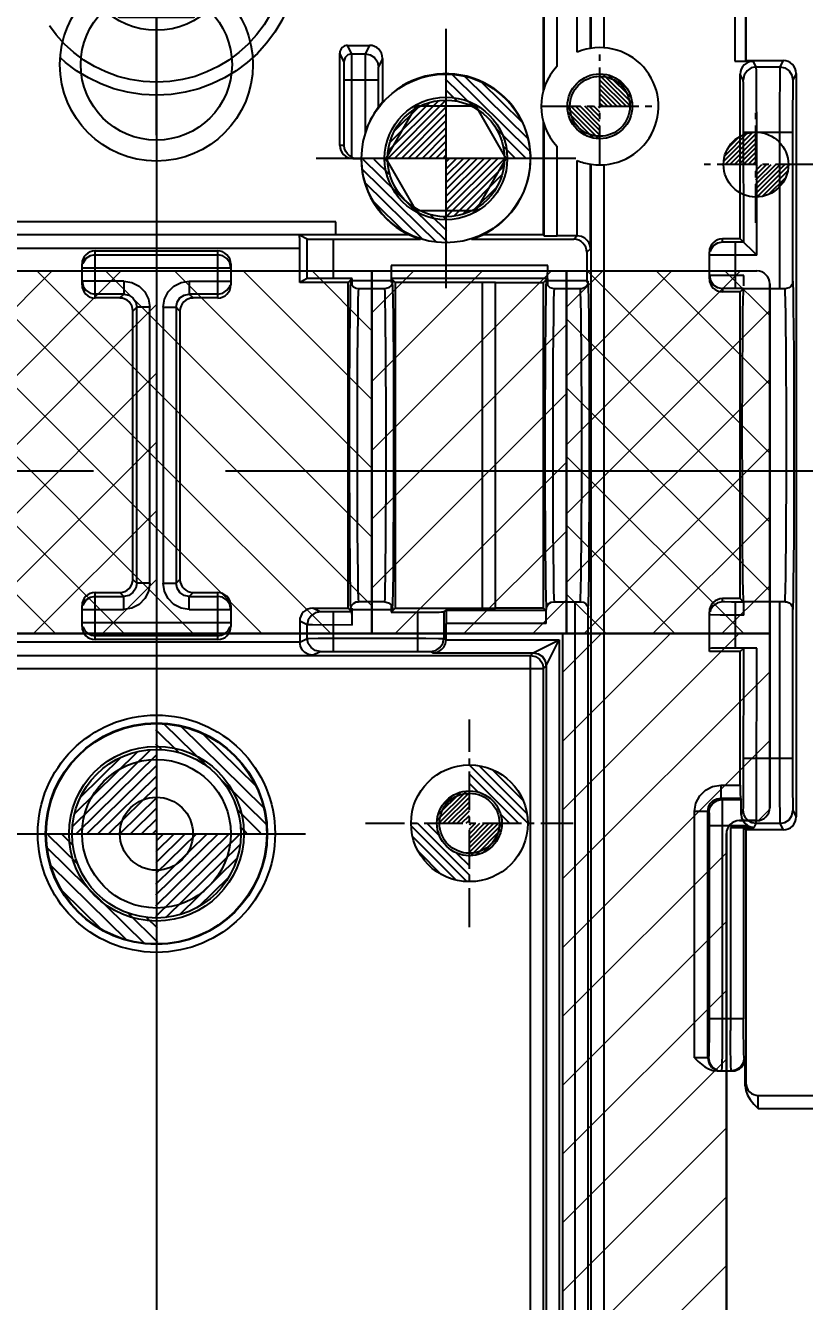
# Model space of a CAD drawing. Header units: inches. Extents: x 169168 to 170394, y -54081 to -53214.
# Drawn here: x 169820.32 to 169850.33, y -53420.5 to -53371.32 of the extents above; entities that cross this region are included whole.
import ezdxf

# ---------------------------------------------------------------- set-up
doc = ezdxf.new("R2010")
doc.units = ezdxf.units.IN
doc.header["$LTSCALE"] = 2
doc.header["$MEASUREMENT"] = 0
for name, pattern in [('CENTER', [50.8, 31.75, -6.35, 6.35, -6.35]), ('CENTER2', [1.125, 0.75, -0.125, 0.125, -0.125]), ('HIDDEN', [9.525, 6.35, -3.175])]:
    doc.linetypes.add(name, pattern=pattern)
for name, color, linetype in [('CAV-COR', 1, 'CONTINUOUS'), ('DEFAULT_1', 7, 'CENTER'), ('Layer3', 3, 'CONTINUOUS'), ('PIN', 4, 'CONTINUOUS'), ('SCREW', 52, 'HIDDEN'), ('y-cut', 7, 'CONTINUOUS'), ('文字', 1, 'CONTINUOUS')]:
    doc.layers.add(name, color=color, linetype=linetype)
doc.layers.add('dim', color=3, linetype='CONTINUOUS', lineweight=15)
doc.layers.add('截面', color=191, linetype='CONTINUOUS', lineweight=15)
doc.styles.add('ROMANC', font='romanc', dxfattribs={"width": 0.6, "height": 1})
pattern_1 = [(225, (-119.2222, 382.4539), (1.325825, -1.325825), []), (315, (-119.2222, 382.4539), (1.325825, 1.325825), [])]

# ---------------------------------------------------------------- blocks, each defined once
blk = doc.blocks.new('20160824.113845')
at = {"layer": '截面', "linetype": 'Continuous', "ltscale": 0.3}
h = blk.add_hatch(dxfattribs=at)
h.set_pattern_fill('ANSI31', color=256, scale=15, angle=180, style=0)
h.set_pattern_definition([(225, (340694.4852, -102157.7716), (1.325825215, -1.325825215), [])])
h.paths.add_polyline_path([(-35.353, -38.674, 0.414214), (-34.853, -39.174), (-20.783, -39.174, 0.414214), (-20.283, -38.674), (-20.283, 5.256, 0.414214), (-20.783, 5.756), (-34.853, 5.756, 0.414214), (-35.353, 5.256)])
h.paths.add_polyline_path([(32.552, -31.589, 0.414214), (33.052, -32.089), (33.722, -32.089, -0.414214), (34.222, -32.589), (34.222, -61.289, 0.414214), (34.722, -61.789), (40.022, -61.789, 0.414214), (40.522, -61.289), (40.522, -24.879), (40.382, -24.879), (32.552, -24.879)])
h.paths.add_polyline_path([(71.842, -61.289, 0.414214), (72.342, -61.789), (77.642, -61.789, 0.414214), (78.142, -61.289), (78.142, -32.589, -0.414214), (78.642, -32.089), (79.312, -32.089, 0.414214), (79.812, -31.589), (79.812, -24.879), (71.982, -24.879), (71.842, -24.879)])
h.paths.add_polyline_path([(71.842, -24.879), (71.982, -24.879), (71.982, -10.899), (64.482, -10.899), (64.482, -24.879)])
h.paths.add_polyline_path([(40.522, -24.879), (47.882, -24.879), (47.882, -10.899), (40.382, -10.899), (40.382, -24.879)])
h = blk.add_hatch(dxfattribs=at)
h.set_pattern_fill('ANSI37', color=135, scale=15, angle=180, style=0)
h.set_pattern_definition(pattern_1)
h.paths.add_polyline_path([(32.552, -11.399), (32.552, -24.879), (40.382, -24.879), (40.382, -10.899), (33.052, -10.899, 0.414214)])
h.paths.add_polyline_path([(79.812, -24.879), (79.812, -11.399, 0.414214), (79.312, -10.899), (71.982, -10.899), (71.982, -24.879)])
h = blk.add_hatch(dxfattribs=at)
h.set_pattern_fill('ANSI37', color=135, scale=15, angle=180, style=0)
h.set_pattern_definition(pattern_1)
h.paths.add_polyline_path([(56.182, -24.879), (56.182, -10.899), (47.882, -10.899), (47.882, -24.879)])
h = blk.add_hatch(dxfattribs=at)
h.set_pattern_fill('ANSI31', color=6, scale=15, angle=90, style=0)
h.set_pattern_definition([(135, (-119.2222, 382.4539), (-1.325825, -1.325825), [])])
h.paths.add_polyline_path([(64.482, -24.879), (64.482, -10.899), (56.182, -10.899), (56.182, -24.879)])
at = {"layer": 'y-cut', "linetype": 'ByBlock'}
for p, q in [((33.052, -10.899), (79.312, -10.899)), ((56.182, -10.899), (56.182, -24.879)), ((64.482, -10.899), (64.482, -24.879)), ((71.982, -10.899), (71.982, -24.879)), ((79.812, -11.399), (79.812, -31.589)), ((79.812, -24.879), (32.552, -24.879)), ((71.842, -61.289), (71.842, -24.879)), ((79.312, -32.089), (78.642, -32.089)), ((78.142, -32.589), (78.142, -61.289))]:
    blk.add_line(p, q, dxfattribs=at)
for centre, start, end in [((79.312, -11.399), 0, 90), ((79.312, -31.589), 270, 0), ((78.642, -32.589), 90, 180)]:
    blk.add_arc(centre, 0.5, start, end, dxfattribs=at)
blk = doc.blocks.new('20160723.115749')
at = {"layer": 'SCREW', "linetype": 'CENTER', "ltscale": 0.15}
for p, q in [((0, -8.5), (0, 8.5)), ((-8.5, 0), (8.5, 0))]:
    blk.add_line(p, q, dxfattribs=at)
at = {"layer": 'SCREW', "ltscale": 0.5}
blk.add_lwpolyline([(-1.732, 3), (-3.464, 0), (-1.732, -3), (1.732, -3), (3.464, 0), (1.732, 3)], close=True, dxfattribs=at)
for radius in [7, 6.5, 4]:
    blk.add_circle((0, 0), radius, dxfattribs=at)
at = {"layer": 'Layer3', "style": 'ROMANC', "width": 0.8}
blk.add_text('M8', height=4.1865, dxfattribs=at).set_placement((-3.976, -1.858))
blk = doc.blocks.new('20140410.082121')
at = {"layer": 'SCREW', "color": 137, "linetype": 'CENTER', "ltscale": 0.25}
for p, q in [((0, -7.042), (0, 7.042)), ((-7, 0), (7, 0))]:
    blk.add_line(p, q, dxfattribs=at)
at = {"layer": 'SCREW', "color": 137, "linetype": 'Continuous'}
blk.add_lwpolyline([(-1.443, 2.5), (-2.887, 0), (-1.443, -2.5), (1.443, -2.5), (2.887, 0), (1.443, 2.5)], close=True, dxfattribs=at)
at = {"layer": 'SCREW', "color": 137}
for radius in [5.5, 5, 3]:
    blk.add_circle((0, 0), radius, dxfattribs=at)
at = {"layer": 'dim', "style": 'ROMANC', "width": 0.8}
blk.add_text('M6', height=3.1716, dxfattribs=at).set_placement((-2.868, -1.703))

msp = doc.modelspace()

# ---------------------------------------------------------------- hatches: boundary and pattern name
at = {"layer": 'PIN', "linetype": 'Continuous'}
h = msp.add_hatch(dxfattribs=at)
h.set_pattern_fill('ANSI31', color=133, scale=2.363636, angle=90.5, style=0)
h.set_pattern_definition([(135.5, (170079.26004, -53391.14973), (-0.20708683, -0.2107331), [])])
h.paths.add_polyline_path([(169836.488, -53373.189, -0.414214), (169839.766, -53376.41), (169838.766, -53376.419, 0.414214), (169836.497, -53374.189)])
h.paths.add_polyline_path([(169834.266, -53376.458, 0.414214), (169836.536, -53378.689), (169836.545, -53379.689, -0.414214), (169833.267, -53376.467)])
h = msp.add_hatch(dxfattribs=at)
h.set_pattern_fill('ANSI31', color=256, angle=90, style=0)
h.set_pattern_definition([(135, (170047.72792, -53388.66844), (-0.08838835, -0.08838835), [])])
h.paths.add_polyline_path([(169842.446, -53374.429), (169841.196, -53374.429, 0.414214), (169842.446, -53375.679)])
h.paths.add_polyline_path([(169842.446, -53373.179), (169842.446, -53374.429), (169843.696, -53374.429, 0.414214)])
h = msp.add_hatch(dxfattribs=at)
h.set_pattern_fill('ANSI31', color=133, scale=1.5, angle=90, style=0)
h.set_pattern_definition([(45, (169631.23437, -53390.67844), (0.13258252, -0.13258252), [])])
h.paths.add_polyline_path([(169836.516, -53376.439), (169838.766, -53376.439, -0.414214), (169836.516, -53378.689)])
h.paths.add_polyline_path([(169836.516, -53374.189), (169836.516, -53376.439), (169834.266, -53376.439, -0.414214)])
h = msp.add_hatch(dxfattribs=at)
h.set_pattern_fill('ANSI31', color=6, angle=90, style=0)
h.set_pattern_definition([(45, (169643.17807, -53390.91505), (0.08838835, -0.08838835), [])])
h.paths.add_polyline_path([(169848.46, -53376.675), (169849.71, -53376.675, -0.414214), (169848.46, -53377.925)])
h.paths.add_polyline_path([(169848.46, -53375.425), (169848.46, -53376.675), (169847.21, -53376.675, -0.414214)])
h = msp.add_hatch(dxfattribs=at)
h.set_pattern_fill('ANSI31', color=53, scale=3.090909, angle=90.5, style=0)
h.set_pattern_definition([(135.5, (170142.7949, -53421.7057), (-0.27080585, -0.27557404), [])])
h.paths.add_polyline_path([(169825.324, -53398.218, -0.414214), (169829.611, -53402.431), (169828.611, -53402.44, 0.414214), (169825.333, -53399.218)])
h.paths.add_polyline_path([(169822.111, -53402.497, 0.414214), (169825.389, -53405.718), (169825.398, -53406.718, -0.414214), (169821.111, -53402.505)])
h = msp.add_hatch(dxfattribs=at)
h.set_pattern_fill('ANSI31', color=53, scale=2.363636, angle=89.5, style=0)
h.set_pattern_definition([(44.5, (169582.61725, -53417.17923), (0.20708683, -0.2107331), [])])
h.paths.add_polyline_path([(169825.361, -53402.468), (169828.611, -53402.497, -0.414214), (169825.333, -53405.718)])
h.paths.add_polyline_path([(169825.389, -53399.218), (169825.361, -53402.468), (169822.111, -53402.44, -0.414214)])
h = msp.add_hatch(dxfattribs=at)
h.set_pattern_fill('ANSI31', color=142, scale=2, angle=90, style=0)
h.set_pattern_definition([(135, (170042.70292, -53416.30594), (-0.1767767, -0.1767767), [])])
h.paths.add_polyline_path([(169837.421, -53399.816, -0.414214), (169839.671, -53402.066), (169839.921, -53402.066), (169838.671, -53402.066, 0.414214), (169837.421, -53400.816)])
h.paths.add_polyline_path([(169836.171, -53402.066, 0.414214), (169837.421, -53403.316), (169837.421, -53404.316, -0.414214), (169835.171, -53402.066)])
h = msp.add_hatch(dxfattribs=at)
h.set_pattern_fill('ANSI31', color=142, angle=90, style=0)
h.set_pattern_definition([(45, (169632.13887, -53416.30594), (0.08838835, -0.08838835), [])])
h.paths.add_polyline_path([(169837.421, -53402.066), (169838.671, -53402.066, -0.414214), (169837.421, -53403.316)])
h.paths.add_polyline_path([(169837.421, -53400.816), (169837.421, -53402.066), (169836.171, -53402.066, -0.414214)])

# ---------------------------------------------------------------- linework, layer by layer
at = {"layer": 'CAV-COR', "linetype": 'ByBlock'}
for p, q in [((169840.267, -53365.817), (169840.267, -53373.825)), ((169840.802, -53372.876), (169840.801, -53365.791)), ((169842.108, -53372.193), (169842.108, -53365.826)), ((169842.611, -53372.174), (169842.611, -53365.826)), ((169840.299, -53373.718), (169840.299, -53366.248)), ((169842.08, -53372.197), (169842.08, -53366.223)), ((169847.652, -53367.82), (169847.652, -53372.688)), ((169848.054, -53367.82), (169848.054, -53372.681)), ((169848.068, -53367.806), (169848.068, -53372.667)), ((169832.729, -53372.08), (169833.57, -53372.08)), ((169832.89, -53372.401), (169832.729, -53372.08)), ((169833.57, -53372.08), (169833.41, -53372.401)), ((169832.428, -53375.936), (169832.428, -53372.382)), ((169832.588, -53372.703), (169832.428, -53372.382)), ((169832.593, -53373.028), (169832.592, -53372.818)), ((169832.89, -53372.401), (169833.41, -53372.401)), ((169832.894, -53372.7), (169832.892, -53372.471)), ((169832.896, -53373.406), (169832.894, -53372.7)), ((169834.073, -53372.583), (169833.912, -53372.904)), ((169834.073, -53372.583), (169834.073, -53374.272)), ((169847.652, -53372.688), (169848.359, -53372.688)), ((169848.068, -53372.667), (169848.054, -53372.681)), ((169848.068, -53372.667), (169849.508, -53372.667)), ((169848.472, -53372.913), (169848.359, -53372.688)), ((169849.508, -53372.667), (169849.384, -53372.913)), ((169832.594, -53373.406), (169832.593, -53373.028)), ((169847.857, -53379.538), (169847.857, -53373.19)), ((169847.969, -53373.416), (169847.857, -53373.19)), ((169848.472, -53372.913), (169849.384, -53372.913)), ((169848.485, -53373.846), (169848.48, -53373.224)), ((169850.01, -53373.169), (169849.887, -53373.416)), ((169850.01, -53373.169), (169850.01, -53401.818)), ((169832.594, -53373.406), (169833.908, -53373.406)), ((169832.594, -53375.936), (169832.594, -53373.406)), ((169832.896, -53376.396), (169832.896, -53373.406)), ((169834.647, -53373.761), (169834.073, -53374.272)), ((169847.983, -53374.162), (169847.977, -53373.664)), ((169834.073, -53374.272), (169833.908, -53374.473)), ((169847.986, -53375.145), (169847.983, -53374.162)), ((169848.489, -53375.425), (169848.485, -53373.846)), ((169849.369, -53374.249), (169849.367, -53381.464)), ((169835.356, -53374.429), (169834.195, -53376.439)), ((169837.677, -53374.429), (169835.356, -53374.429)), ((169838.837, -53376.439), (169837.677, -53374.429)), ((169849.872, -53374.485), (169849.87, -53381.246)), ((169840.267, -53375.032), (169840.267, -53379.385)), ((169840.299, -53379.417), (169840.299, -53375.139)), ((169847.987, -53379.668), (169847.986, -53375.145)), ((169847.987, -53375.425), (169849.87, -53375.425)), ((169848.489, -53380.17), (169848.489, -53375.425)), ((169832.594, -53375.936), (169832.428, -53375.936)), ((169840.802, -53379.422), (169840.802, -53375.981)), ((169832.93, -53376.439), (169833.25, -53376.439)), ((169834.195, -53376.439), (169835.356, -53378.449)), ((169837.677, -53378.449), (169838.837, -53376.439)), ((169841.578, -53379.422), (169841.578, -53376.517)), ((169842.08, -53379.92), (169842.08, -53376.66)), ((169842.108, -53432.147), (169842.108, -53376.665)), ((169842.611, -53432.147), (169842.611, -53376.684)), ((169835.356, -53378.449), (169837.677, -53378.449)), ((169832.274, -53378.887), (169818.448, -53378.887)), ((169832.274, -53379.385), (169832.274, -53378.887)), ((169832.274, -53379.389), (169818.448, -53379.389)), ((169831.173, -53379.546), (169830.874, -53379.396)), ((169831.173, -53381.07), (169831.173, -53379.546)), ((169832.178, -53379.554), (169835.536, -53379.554)), ((169832.178, -53381.062), (169832.178, -53379.554)), ((169835.106, -53379.385), (169832.274, -53379.385)), ((169837.497, -53379.554), (169841.441, -53379.554)), ((169840.267, -53379.385), (169837.926, -53379.385)), ((169840.267, -53379.385), (169840.299, -53379.417)), ((169841.578, -53379.422), (169840.802, -53379.422)), ((169841.573, -53379.422), (169841.441, -53379.554)), ((169847.857, -53379.538), (169847.169, -53379.538)), ((169847.169, -53379.664), (169847.169, -53379.538)), ((169847.987, -53379.668), (169847.517, -53379.668)), ((169847.672, -53381.451), (169847.672, -53379.668)), ((169848.489, -53380.17), (169847.857, -53379.538)), ((169819.839, -53379.899), (169830.883, -53379.899)), ((169822.999, -53380.004), (169827.723, -53380.004)), ((169822.999, -53381.818), (169822.999, -53380.004)), ((169822.999, -53380.153), (169827.723, -53380.153)), ((169827.723, -53381.818), (169827.723, -53380.004)), ((169830.883, -53381.215), (169830.883, -53379.899)), ((169842.08, -53379.92), (169841.943, -53380.057)), ((169841.943, -53380.057), (169841.943, -53381.162)), ((169846.667, -53381.078), (169846.667, -53380.041)), ((169848.489, -53380.17), (169847.081, -53380.17)), ((169822.497, -53381.316), (169822.497, -53380.506)), ((169822.497, -53380.655), (169828.225, -53380.655)), ((169828.188, -53380.466), (169828.079, -53380.301)), ((169828.225, -53380.655), (169828.188, -53380.466)), ((169828.225, -53380.506), (169828.225, -53381.316)), ((169840.436, -53380.564), (169834.406, -53380.564)), ((169834.406, -53380.564), (169834.406, -53380.774)), ((169840.436, -53380.774), (169840.436, -53380.564)), ((169802.231, -53380.774), (169828.201, -53380.774)), ((169824.1, -53381.167), (169822.497, -53381.167)), ((169822.497, -53381.167), (169822.534, -53381.356)), ((169824.1, -53381.167), (169824.1, -53381.669)), ((169825.361, -53380.774), (169825.361, -53394.754)), ((169826.621, -53381.167), (169828.225, -53381.167)), ((169826.621, -53381.167), (169826.621, -53381.669)), ((169828.225, -53380.774), (169848.491, -53380.774)), ((169831.173, -53381.07), (169830.883, -53381.215)), ((169832.898, -53381.062), (169832.178, -53381.062)), ((169832.745, -53381.215), (169832.898, -53381.062)), ((169832.898, -53381.162), (169832.898, -53381.062)), ((169834.406, -53381.162), (169832.898, -53381.162)), ((169833.661, -53394.754), (169833.661, -53380.774)), ((169834.406, -53381.066), (169834.406, -53381.162)), ((169840.432, -53381.066), (169834.41, -53381.066)), ((169834.559, -53381.215), (169834.41, -53381.066)), ((169840.432, -53381.066), (169840.267, -53381.231)), ((169840.436, -53381.162), (169840.436, -53381.066)), ((169841.943, -53381.162), (169840.436, -53381.162)), ((169841.161, -53394.754), (169841.161, -53380.774)), ((169846.667, -53380.952), (169846.705, -53381.145)), ((169846.705, -53381.145), (169846.814, -53381.308)), ((169847.412, -53380.948), (169846.802, -53380.95)), ((169847.991, -53380.948), (169847.412, -53380.948)), ((169822.534, -53381.356), (169822.642, -53381.521)), ((169824.1, -53381.669), (169822.999, -53381.669)), ((169823.951, -53381.818), (169824.1, -53381.669)), ((169827.723, -53381.669), (169826.621, -53381.669)), ((169826.771, -53381.818), (169826.621, -53381.669)), ((169832.745, -53381.215), (169830.883, -53381.215)), ((169832.745, -53393.772), (169832.745, -53381.215)), ((169832.852, -53381.216), (169832.852, -53381.215)), ((169834.157, -53381.464), (169833.147, -53381.464)), ((169834.452, -53381.208), (169834.451, -53381.222)), ((169834.484, -53381.875), (169834.474, -53381.409)), ((169837.923, -53381.215), (169834.559, -53381.215)), ((169834.559, -53381.215), (169834.559, -53393.772)), ((169837.923, -53393.772), (169837.923, -53381.215)), ((169840.267, -53381.231), (169838.426, -53381.231)), ((169838.426, -53393.756), (169838.426, -53381.231)), ((169840.267, -53381.231), (169840.267, -53393.756)), ((169840.391, -53381.222), (169840.389, -53381.215)), ((169841.695, -53381.464), (169840.685, -53381.464)), ((169846.814, -53381.308), (169846.977, -53381.417)), ((169846.977, -53381.417), (169847.169, -53381.455)), ((169847.169, -53381.455), (169847.169, -53381.58)), ((169847.857, -53381.58), (169847.169, -53381.58)), ((169847.543, -53381.451), (169847.317, -53381.452)), ((169847.973, -53381.451), (169847.543, -53381.451)), ((169847.857, -53381.58), (169847.973, -53381.464)), ((169847.857, -53393.407), (169847.857, -53381.58)), ((169849.582, -53381.464), (169847.973, -53381.464)), ((169848.991, -53401.464), (169848.991, -53381.274)), ((169849.902, -53381.573), (169849.892, -53381.244)), ((169849.912, -53382.14), (169849.902, -53381.573)), ((169823.951, -53381.818), (169822.999, -53381.818)), ((169824.454, -53382.321), (169824.603, -53382.172)), ((169825.105, -53382.172), (169824.603, -53382.172)), ((169824.603, -53392.816), (169824.603, -53382.172)), ((169825.105, -53392.816), (169825.105, -53382.172)), ((169825.617, -53382.172), (169826.119, -53382.172)), ((169825.617, -53382.172), (169825.617, -53392.816)), ((169826.119, -53382.172), (169826.119, -53392.816)), ((169826.268, -53382.321), (169826.119, -53382.172)), ((169827.723, -53381.818), (169826.771, -53381.818)), ((169834.493, -53382.558), (169834.484, -53381.875)), ((169849.928, -53383.895), (169849.912, -53382.14)), ((169824.454, -53392.667), (169824.454, -53382.321)), ((169826.268, -53382.321), (169826.268, -53392.667)), ((169834.203, -53384.149), (169834.188, -53382.489)), ((169834.507, -53384.475), (169834.493, -53382.558)), ((169841.74, -53384.139), (169841.725, -53382.484)), ((169842.045, -53384.477), (169842.031, -53382.559)), ((169849.627, -53384.143), (169849.612, -53382.479)), ((169841.749, -53386.303), (169841.74, -53384.139)), ((169849.937, -53386.227), (169849.928, -53383.895)), ((169833.101, -53384.151), (169833.093, -53386.322)), ((169834.211, -53386.321), (169834.203, -53384.149)), ((169834.513, -53386.862), (169834.507, -53384.475)), ((169840.336, -53384.221), (169840.329, -53386.489)), ((169840.639, -53384.15), (169840.631, -53386.322)), ((169842.051, -53386.866), (169842.045, -53384.477)), ((169849.636, -53386.318), (169849.627, -53384.143)), ((169847.926, -53384.807), (169847.921, -53386.939)), ((169832.793, -53385.634), (169832.791, -53388.118)), ((169833.093, -53386.322), (169833.093, -53388.669)), ((169834.211, -53388.669), (169834.211, -53386.321)), ((169840.329, -53386.489), (169840.329, -53388.902)), ((169840.631, -53386.322), (169840.631, -53388.669)), ((169841.749, -53388.645), (169841.749, -53386.303)), ((169849.636, -53388.67), (169849.636, -53386.318)), ((169849.937, -53388.76), (169849.937, -53386.227)), ((169834.511, -53389.347), (169834.513, -53386.862)), ((169842.049, -53389.351), (169842.051, -53386.866)), ((169847.921, -53386.939), (169847.923, -53389.145)), ((169832.791, -53388.118), (169832.797, -53390.507)), ((169833.093, -53388.669), (169833.101, -53390.84)), ((169834.203, -53390.84), (169834.211, -53388.669)), ((169840.329, -53388.902), (169840.338, -53391.112)), ((169840.631, -53388.669), (169840.639, -53390.84)), ((169841.741, -53390.816), (169841.749, -53388.645)), ((169849.627, -53390.844), (169849.636, -53388.67)), ((169849.928, -53391.092), (169849.937, -53388.76)), ((169847.923, -53389.145), (169847.931, -53391.128)), ((169832.797, -53390.507), (169832.811, -53392.425)), ((169833.101, -53390.84), (169833.116, -53392.501)), ((169840.639, -53390.84), (169840.654, -53392.5)), ((169840.338, -53391.112), (169840.353, -53392.792)), ((169847.931, -53391.128), (169847.946, -53392.621)), ((169832.811, -53392.425), (169832.82, -53393.11)), ((169824.454, -53392.667), (169824.603, -53392.816)), ((169825.105, -53392.816), (169824.603, -53392.816)), ((169825.617, -53392.816), (169826.119, -53392.816)), ((169826.268, -53392.667), (169826.119, -53392.816)), ((169822.999, -53393.169), (169823.951, -53393.169)), ((169822.999, -53394.984), (169822.999, -53393.169)), ((169822.999, -53393.318), (169824.1, -53393.318)), ((169823.951, -53393.169), (169824.1, -53393.318)), ((169824.1, -53393.821), (169824.1, -53393.318)), ((169826.771, -53393.169), (169826.621, -53393.318)), ((169826.621, -53393.318), (169827.723, -53393.318)), ((169826.621, -53393.821), (169826.621, -53393.318)), ((169826.771, -53393.169), (169827.723, -53393.169)), ((169827.723, -53394.984), (169827.723, -53393.169)), ((169828.187, -53393.628), (169828.077, -53393.464)), ((169832.82, -53393.11), (169832.83, -53393.577)), ((169847.857, -53393.407), (169847.169, -53393.407)), ((169847.169, -53393.533), (169847.169, -53393.407)), ((169847.973, -53393.524), (169847.857, -53393.407)), ((169822.497, -53394.481), (169822.497, -53393.672)), ((169822.497, -53393.821), (169824.1, -53393.821)), ((169826.621, -53393.821), (169828.225, -53393.821)), ((169828.225, -53393.821), (169828.187, -53393.628)), ((169828.225, -53393.672), (169828.225, -53394.481)), ((169831.385, -53393.772), (169832.745, -53393.772)), ((169831.675, -53393.917), (169831.385, -53393.772)), ((169832.894, -53393.921), (169832.025, -53393.921)), ((169832.178, -53395.438), (169832.178, -53393.921)), ((169832.745, -53393.772), (169832.894, -53393.921)), ((169832.852, -53393.78), (169832.853, -53393.767)), ((169832.895, -53393.661), (169832.96, -53393.589)), ((169832.898, -53393.825), (169834.406, -53393.825)), ((169832.898, -53394.424), (169832.898, -53393.825)), ((169834.157, -53393.524), (169833.147, -53393.524)), ((169834.559, -53393.772), (169834.406, -53393.926)), ((169834.406, -53393.825), (169834.406, -53393.926)), ((169834.406, -53393.926), (169835.428, -53393.926)), ((169834.451, -53393.766), (169834.452, -53393.772)), ((169834.559, -53393.772), (169837.923, -53393.772)), ((169835.428, -53395.438), (169835.428, -53393.926)), ((169836.53, -53393.869), (169836.433, -53393.917)), ((169836.433, -53393.917), (169836.433, -53394.939)), ((169840.379, -53393.869), (169836.53, -53393.869)), ((169838.426, -53393.756), (169840.267, -53393.756)), ((169840.267, -53393.756), (169840.379, -53393.869)), ((169840.373, -53393.706), (169840.383, -53393.824)), ((169840.383, -53394.371), (169840.383, -53393.824)), ((169840.685, -53393.524), (169841.695, -53393.524)), ((169841.499, -53432.245), (169841.498, -53393.524)), ((169842.001, -53431.813), (169842, -53393.804)), ((169846.667, -53395.449), (169846.667, -53393.91)), ((169846.977, -53393.571), (169846.814, -53393.68)), ((169847.169, -53393.533), (169846.977, -53393.571)), ((169847.973, -53393.537), (169847.517, -53393.537)), ((169847.672, -53395.315), (169847.672, -53393.537)), ((169849.581, -53393.524), (169847.973, -53393.524)), ((169847.991, -53394.039), (169847.991, -53393.537)), ((169849.367, -53393.524), (169849.367, -53399.562)), ((169849.87, -53393.741), (169849.87, -53399.842)), ((169849.876, -53393.77), (169849.877, -53393.772)), ((169822.497, -53394.332), (169828.225, -53394.332)), ((169831.173, -53394.42), (169830.883, -53394.275)), ((169830.883, -53394.275), (169830.883, -53395.084)), ((169831.173, -53394.939), (169831.173, -53394.42)), ((169840.383, -53394.371), (169836.521, -53394.371)), ((169836.521, -53394.988), (169836.521, -53394.371)), ((169847.991, -53394.039), (169847.081, -53394.039)), ((169801.731, -53394.754), (169848.991, -53394.754)), ((169822.523, -53394.494), (169822.602, -53394.64)), ((169822.602, -53394.64), (169822.726, -53394.754)), ((169822.726, -53394.754), (169822.857, -53394.814)), ((169822.857, -53394.814), (169822.999, -53394.835)), ((169827.723, -53394.835), (169822.999, -53394.835)), ((169827.723, -53394.835), (169827.865, -53394.814)), ((169827.865, -53394.814), (169827.996, -53394.754)), ((169827.996, -53394.754), (169828.119, -53394.64)), ((169830.883, -53395.084), (169831.173, -53394.939)), ((169831.173, -53394.939), (169831.226, -53394.938)), ((169831.226, -53394.938), (169831.592, -53394.936)), ((169831.592, -53394.936), (169835.736, -53394.935)), ((169836.433, -53394.939), (169836.521, -53394.983)), ((169841.021, -53431.164), (169841.021, -53394.754)), ((169830.883, -53395.089), (169819.839, -53395.089)), ((169827.723, -53394.984), (169822.999, -53394.984)), ((169831.377, -53395.591), (169831.675, -53395.442)), ((169831.774, -53395.439), (169832.025, -53395.438)), ((169832.025, -53395.438), (169835.428, -53395.438)), ((169835.931, -53395.442), (169836.123, -53395.404)), ((169835.931, -53395.442), (169836.027, -53395.49)), ((169836.521, -53394.988), (169840.881, -53394.988)), ((169839.876, -53395.49), (169840.881, -53394.988)), ((169840.379, -53395.993), (169840.881, -53394.988)), ((169840.881, -53394.988), (169840.881, -53432.236)), ((169847.857, -53395.449), (169846.667, -53395.449)), ((169847.987, -53395.315), (169847.672, -53395.315)), ((169847.857, -53395.449), (169847.987, -53395.32)), ((169847.857, -53400.594), (169847.857, -53395.449)), ((169847.985, -53400.503), (169847.987, -53395.32)), ((169848.486, -53400.971), (169848.489, -53395.315)), ((169810.953, -53395.598), (169839.768, -53395.598)), ((169836.027, -53395.49), (169839.876, -53395.49)), ((169839.768, -53395.598), (169839.876, -53395.49)), ((169839.768, -53432.147), (169839.768, -53395.598)), ((169810.451, -53396.101), (169840.271, -53396.101)), ((169840.271, -53396.101), (169840.379, -53395.993)), ((169840.271, -53432.147), (169840.271, -53396.101)), ((169840.379, -53395.993), (169840.379, -53431.799)), ((169847.987, -53399.562), (169849.87, -53399.562)), ((169849.367, -53399.562), (169849.371, -53401.142)), ((169849.87, -53399.842), (169849.874, -53400.825)), ((169847.104, -53400.594), (169847.857, -53400.594)), ((169847.104, -53400.594), (169847.104, -53401.097)), ((169849.874, -53400.825), (169849.879, -53401.324)), ((169847.104, -53401.097), (169847.861, -53401.097)), ((169847.104, -53401.097), (169847.152, -53401.144)), ((169847.152, -53401.144), (169847.885, -53401.144)), ((169847.157, -53401.342), (169847.16, -53401.842)), ((169847.861, -53401.097), (169847.885, -53401.144)), ((169849.371, -53401.142), (169849.376, -53401.764)), ((169846.099, -53401.599), (169846.602, -53401.599)), ((169846.099, -53411.111), (169846.099, -53401.599)), ((169846.602, -53401.599), (169846.65, -53401.647)), ((169846.602, -53411.111), (169846.602, -53401.599)), ((169847.16, -53401.842), (169847.161, -53409.604)), ((169847.893, -53401.725), (169847.969, -53401.572)), ((169847.893, -53401.725), (169847.909, -53401.848)), ((169848.477, -53401.964), (169848.479, -53401.816)), ((169849.887, -53401.572), (169850.01, -53401.818)), ((169846.658, -53401.996), (169846.658, -53409.61)), ((169846.658, -53402.149), (169848.129, -53402.149)), ((169847.48, -53402.226), (169848.396, -53402.226)), ((169847.48, -53402.226), (169847.48, -53410.051)), ((169847.821, -53401.964), (169848.491, -53401.964)), ((169847.909, -53401.848), (169847.954, -53401.964)), ((169847.954, -53401.964), (169848.029, -53402.067)), ((169848.068, -53402.321), (169847.982, -53402.234)), ((169847.982, -53402.234), (169847.982, -53409.604)), ((169848.029, -53402.067), (169848.129, -53402.149)), ((169849.508, -53402.321), (169848.068, -53402.321)), ((169848.068, -53402.321), (169848.068, -53412.058)), ((169848.305, -53402.046), (169848.157, -53401.964)), ((169848.472, -53402.074), (169848.305, -53402.046)), ((169848.396, -53402.226), (169848.472, -53402.074)), ((169849.384, -53402.074), (169848.472, -53402.074)), ((169849.384, -53402.074), (169849.508, -53402.321)), ((169847.321, -53431.164), (169847.321, -53402.464)), ((169846.685, -53409.604), (169846.658, -53409.598)), ((169847.955, -53409.604), (169846.685, -53409.604)), ((169847.161, -53409.604), (169847.159, -53410.298)), ((169847.982, -53409.604), (169847.955, -53409.604)), ((169847.985, -53410.258), (169847.982, -53409.604)), ((169847.485, -53410.857), (169847.48, -53410.051)), ((169846.632, -53411.111), (169846.099, -53411.111)), ((169848.047, -53411.111), (169848.008, -53411.111)), ((169848.047, -53412.191), (169848.047, -53411.111)), ((169846.942, -53411.575), (169846.976, -53411.582)), ((169846.97, -53411.614), (169847.544, -53411.614)), ((169847.506, -53411.614), (169847.5, -53411.563)), ((169848.056, -53412.052), (169848.068, -53412.058)), ((169848.056, -53412.052), (169848.094, -53412.244)), ((169848.571, -53412.56), (169851.686, -53412.56)), ((169848.541, -53413.057), (169856.013, -53413.057))]:
    msp.add_line(p, q, dxfattribs=at)
for points in [[(169841.578, -53372.341), (169841.579, -53365.569), (169841.581, -53365.425), (169841.582, -53365.371)], [(169832.89, -53372.401), (169832.739, -53372.442), (169832.629, -53372.552), (169832.588, -53372.703)], [(169832.592, -53372.818), (169832.59, -53372.752), (169832.589, -53372.715), (169832.588, -53372.703)], [(169832.892, -53372.471), (169832.891, -53372.419), (169832.89, -53372.401)], [(169833.41, -53372.401), (169833.408, -53372.44), (169833.407, -53372.542), (169833.407, -53372.702), (169833.405, -53375.444)], [(169833.41, -53372.401), (169833.602, -53372.44), (169833.765, -53372.549), (169833.874, -53372.712), (169833.912, -53372.904)], [(169833.912, -53372.904), (169833.911, -53372.923), (169833.91, -53372.974), (169833.909, -53373.054), (169833.908, -53373.158), (169833.908, -53374.473)], [(169848.472, -53372.913), (169848.28, -53372.951), (169848.117, -53373.06), (169848.008, -53373.223), (169847.969, -53373.416)], [(169848.48, -53373.224), (169848.477, -53373.041), (169848.474, -53372.944), (169848.472, -53372.913)], [(169849.384, -53372.913), (169849.382, -53372.944), (169849.379, -53373.041), (169849.376, -53373.224), (169849.374, -53373.496), (169849.369, -53374.249)], [(169849.384, -53372.913), (169849.577, -53372.951), (169849.74, -53373.06), (169849.849, -53373.223), (169849.887, -53373.416)], [(169847.977, -53373.664), (169847.975, -53373.518), (169847.972, -53373.44), (169847.969, -53373.416)], [(169849.887, -53373.416), (169849.885, -53373.44), (169849.882, -53373.518), (169849.879, -53373.664), (169849.876, -53373.882), (169849.872, -53374.485)], [(169832.896, -53376.396), (169832.802, -53376.341), (169832.72, -53376.266), (169832.655, -53376.172), (169832.611, -53376.061), (169832.594, -53375.936)], [(169842.08, -53379.92), (169842.067, -53379.811), (169842.028, -53379.703), (169841.961, -53379.601), (169841.865, -53379.514), (169841.736, -53379.449), (169841.578, -53379.422)], [(169847.169, -53379.664), (169846.977, -53379.702), (169846.814, -53379.811)], [(169847.517, -53379.668), (169847.265, -53379.666), (169847.194, -53379.665), (169847.169, -53379.664)], [(169822.999, -53380.153), (169822.807, -53380.191), (169822.644, -53380.3), (169822.535, -53380.463), (169822.525, -53380.512)], [(169828.079, -53380.301), (169827.916, -53380.191), (169827.723, -53380.153)], [(169847.081, -53380.17), (169846.716, -53380.167), (169846.667, -53380.166)], [(169846.814, -53379.811), (169846.705, -53379.974), (169846.691, -53380.045)], [(169824.1, -53381.167), (169824.412, -53381.216), (169824.692, -53381.359), (169824.913, -53381.58), (169825.056, -53381.86), (169825.105, -53382.172)], [(169825.617, -53382.172), (169825.666, -53381.86), (169825.809, -53381.58), (169826.03, -53381.359), (169826.31, -53381.216), (169826.621, -53381.167)], [(169832.853, -53381.221), (169832.852, -53381.208), (169832.841, -53381.182), (169832.831, -53381.409)], [(169834.474, -53381.409), (169834.463, -53381.182), (169834.452, -53381.208)], [(169840.391, -53381.222), (169840.39, -53381.213), (169840.38, -53381.176), (169840.369, -53381.376)], [(169842.011, -53381.409), (169842, -53381.182), (169841.989, -53381.208), (169841.989, -53381.221)], [(169846.802, -53380.95), (169846.701, -53380.951), (169846.667, -53380.952)], [(169849.892, -53381.244), (169849.881, -53381.168), (169849.878, -53381.217)], [(169822.642, -53381.521), (169822.806, -53381.63), (169822.999, -53381.669)], [(169824.1, -53381.669), (169824.293, -53381.707), (169824.456, -53381.816), (169824.565, -53381.979), (169824.603, -53382.172)], [(169826.119, -53382.172), (169826.157, -53381.979), (169826.266, -53381.816), (169826.429, -53381.707), (169826.621, -53381.669)], [(169827.723, -53381.669), (169827.915, -53381.631), (169828.078, -53381.522), (169828.187, -53381.359), (169828.197, -53381.31)], [(169832.831, -53381.409), (169832.82, -53381.876), (169832.811, -53382.559), (169832.803, -53383.437), (169832.793, -53385.634)], [(169833.147, -53381.464), (169833.058, -53381.45), (169832.957, -53381.396), (169832.893, -53381.324), (169832.863, -53381.26), (169832.854, -53381.227), (169832.852, -53381.216)], [(169833.147, -53381.464), (169833.136, -53381.583), (169833.126, -53381.931), (169833.116, -53382.489), (169833.101, -53384.151)], [(169834.402, -53381.338), (169834.304, -53381.425), (169834.157, -53381.464)], [(169834.188, -53382.489), (169834.178, -53381.931), (169834.168, -53381.582), (169834.157, -53381.464)], [(169834.452, -53381.217), (169834.452, -53381.215), (169834.451, -53381.222), (169834.443, -53381.257), (169834.402, -53381.338)], [(169840.369, -53381.376), (169840.359, -53381.8), (169840.35, -53382.43), (169840.336, -53384.221)], [(169840.44, -53381.338), (169840.399, -53381.257), (169840.391, -53381.222)], [(169840.685, -53381.464), (169840.537, -53381.425), (169840.44, -53381.338)], [(169840.685, -53381.464), (169840.674, -53381.583), (169840.663, -53381.931), (169840.654, -53382.489), (169840.639, -53384.15)], [(169841.868, -53381.409), (169841.749, -53381.459), (169841.695, -53381.464)], [(169841.725, -53382.484), (169841.716, -53381.929), (169841.705, -53381.582), (169841.695, -53381.464)], [(169841.99, -53381.217), (169841.99, -53381.215), (169841.99, -53381.217), (169841.987, -53381.23), (169841.978, -53381.263), (169841.945, -53381.33), (169841.868, -53381.409)], [(169842.031, -53382.559), (169842.021, -53381.876), (169842.011, -53381.409)], [(169847.317, -53381.452), (169847.237, -53381.453), (169847.186, -53381.454), (169847.169, -53381.455)], [(169847.973, -53381.464), (169847.964, -53381.566), (169847.954, -53381.871), (169847.946, -53382.367), (169847.938, -53383.038), (169847.926, -53384.807)], [(169849.612, -53382.479), (169849.603, -53381.923), (169849.592, -53381.58), (169849.581, -53381.464)], [(169849.799, -53381.371), (169849.731, -53381.424), (169849.641, -53381.458), (169849.582, -53381.464)], [(169849.877, -53381.217), (169849.877, -53381.215), (169849.877, -53381.215), (169849.876, -53381.221), (169849.873, -53381.235), (169849.865, -53381.263), (169849.843, -53381.311), (169849.799, -53381.371)], [(169834.474, -53393.576), (169834.484, -53393.109), (169834.493, -53392.424), (169834.501, -53391.545), (169834.511, -53389.347)], [(169842, -53393.804), (169842.011, -53393.578), (169842.021, -53393.112), (169842.031, -53392.428), (169842.038, -53391.55), (169842.049, -53389.351)], [(169834.157, -53393.524), (169834.168, -53393.405), (169834.178, -53393.058), (169834.188, -53392.501), (169834.203, -53390.84)], [(169841.695, -53393.524), (169841.706, -53393.397), (169841.716, -53393.043), (169841.726, -53392.481), (169841.741, -53390.816)], [(169849.581, -53393.524), (169849.592, -53393.408), (169849.603, -53393.064), (169849.612, -53392.508), (169849.627, -53390.844)], [(169849.892, -53393.744), (169849.902, -53393.415), (169849.912, -53392.847), (169849.928, -53391.092)], [(169833.116, -53392.501), (169833.126, -53393.058), (169833.136, -53393.405), (169833.147, -53393.524)], [(169840.654, -53392.5), (169840.663, -53393.058), (169840.674, -53393.405), (169840.685, -53393.524)], [(169825.105, -53392.816), (169825.056, -53393.127), (169824.913, -53393.407), (169824.692, -53393.628), (169824.412, -53393.771), (169824.1, -53393.821)], [(169824.603, -53392.816), (169824.565, -53393.008), (169824.456, -53393.171), (169824.293, -53393.28), (169824.1, -53393.318)], [(169826.621, -53393.821), (169826.31, -53393.771), (169826.03, -53393.628), (169825.809, -53393.407), (169825.666, -53393.127), (169825.617, -53392.816)], [(169826.621, -53393.318), (169826.429, -53393.28), (169826.266, -53393.171), (169826.157, -53393.008), (169826.119, -53392.816)], [(169840.353, -53392.792), (169840.362, -53393.355), (169840.373, -53393.706)], [(169847.946, -53392.621), (169847.954, -53393.116), (169847.964, -53393.421), (169847.973, -53393.524)], [(169822.999, -53393.318), (169822.807, -53393.357), (169822.644, -53393.466), (169822.535, -53393.629), (169822.525, -53393.677)], [(169828.077, -53393.464), (169827.912, -53393.355), (169827.723, -53393.318)], [(169831.675, -53393.917), (169831.483, -53393.955), (169831.32, -53394.064), (169831.211, -53394.227), (169831.173, -53394.42)], [(169832.025, -53393.921), (169831.774, -53393.92), (169831.702, -53393.918), (169831.675, -53393.917)], [(169832.83, -53393.577), (169832.841, -53393.805), (169832.852, -53393.78)], [(169832.852, -53393.771), (169832.852, -53393.772), (169832.852, -53393.77), (169832.855, -53393.757), (169832.864, -53393.724), (169832.895, -53393.661)], [(169832.96, -53393.589), (169833.061, -53393.536), (169833.147, -53393.524)], [(169834.157, -53393.524), (169834.304, -53393.562), (169834.401, -53393.649)], [(169834.401, -53393.649), (169834.442, -53393.73), (169834.451, -53393.766)], [(169834.451, -53393.766), (169834.452, -53393.78), (169834.463, -53393.805), (169834.474, -53393.576)], [(169840.383, -53393.825), (169840.406, -53393.711), (169840.471, -53393.612), (169840.57, -53393.547), (169840.685, -53393.524)], [(169841.695, -53393.524), (169841.81, -53393.545), (169841.906, -53393.605), (169841.974, -53393.695), (169842, -53393.805)], [(169846.814, -53393.68), (169846.705, -53393.843), (169846.691, -53393.914)], [(169847.517, -53393.537), (169847.265, -53393.535), (169847.194, -53393.534), (169847.169, -53393.533)], [(169849.582, -53393.524), (169849.649, -53393.531), (169849.74, -53393.569), (169849.807, -53393.625), (169849.848, -53393.685), (169849.868, -53393.733), (169849.874, -53393.758), (169849.876, -53393.77)], [(169849.87, -53393.643), (169849.881, -53393.82), (169849.892, -53393.744)], [(169832.898, -53394.424), (169831.37, -53394.422), (169831.226, -53394.421), (169831.173, -53394.42)], [(169847.081, -53394.039), (169846.716, -53394.036), (169846.667, -53394.035)], [(169828.119, -53394.64), (169828.198, -53394.494), (169828.201, -53394.477)], [(169831.675, -53395.442), (169831.483, -53395.404), (169831.32, -53395.295), (169831.211, -53395.132), (169831.173, -53394.939)], [(169835.736, -53394.935), (169836.235, -53394.937), (169836.38, -53394.938), (169836.433, -53394.939)], [(169836.123, -53395.404), (169836.286, -53395.295), (169836.395, -53395.132), (169836.433, -53394.939)], [(169831.377, -53395.591), (169831.222, -53395.564), (169831.081, -53395.488), (169830.977, -53395.38), (169830.907, -53395.24), (169830.883, -53395.089)], [(169831.675, -53395.442), (169831.702, -53395.441), (169831.774, -53395.439)], [(169835.428, -53395.438), (169835.721, -53395.438), (169835.832, -53395.439), (169835.904, -53395.441), (169835.931, -53395.442)], [(169836.027, -53395.49), (169836.135, -53395.477), (169836.242, -53395.438), (169836.343, -53395.371), (169836.431, -53395.274), (169836.495, -53395.145), (169836.521, -53394.983)], [(169839.768, -53395.598), (169839.961, -53395.636), (169840.124, -53395.745), (169840.233, -53395.908), (169840.271, -53396.101)], [(169839.876, -53395.49), (169840.069, -53395.528), (169840.232, -53395.637), (169840.341, -53395.8), (169840.379, -53395.993)], [(169846.099, -53401.599), (169846.149, -53401.286), (169846.293, -53401.006), (169846.514, -53400.786), (169846.792, -53400.644), (169847.104, -53400.594)], [(169847.969, -53401.572), (169847.972, -53401.548), (169847.975, -53401.47), (169847.977, -53401.324), (169847.98, -53401.106), (169847.985, -53400.503)], [(169846.602, -53401.599), (169846.627, -53401.442), (169846.698, -53401.303), (169846.809, -53401.193), (169846.948, -53401.121), (169847.104, -53401.097)], [(169846.65, -53401.647), (169846.688, -53401.455), (169846.797, -53401.292), (169846.96, -53401.183), (169847.152, -53401.144)], [(169847.152, -53401.144), (169847.155, -53401.198), (169847.157, -53401.342)], [(169848.479, -53401.816), (169848.482, -53401.596), (169848.486, -53400.971)], [(169849.879, -53401.324), (169849.882, -53401.47), (169849.885, -53401.548), (169849.887, -53401.572)], [(169846.65, -53401.647), (169846.652, -53401.674), (169846.655, -53401.746), (169846.657, -53401.857), (169846.658, -53401.996)], [(169848.157, -53401.964), (169848.056, -53401.854), (169847.992, -53401.719), (169847.969, -53401.572)], [(169849.376, -53401.764), (169849.379, -53401.946), (169849.382, -53402.044), (169849.384, -53402.074)], [(169849.384, -53402.074), (169849.577, -53402.036), (169849.74, -53401.927), (169849.849, -53401.764), (169849.887, -53401.572)], [(169848.472, -53402.074), (169848.474, -53402.048), (169848.477, -53401.964)], [(169846.658, -53409.61), (169846.657, -53410.119), (169846.654, -53410.401), (169846.651, -53410.658), (169846.646, -53410.867), (169846.641, -53411.011), (169846.636, -53411.089), (169846.632, -53411.111)], [(169847.159, -53410.298), (169847.153, -53411.013), (169847.149, -53411.29), (169847.144, -53411.482), (169847.139, -53411.585), (169847.134, -53411.614)], [(169848.008, -53411.111), (169848.002, -53411.073), (169847.997, -53410.962), (169847.992, -53410.782), (169847.988, -53410.544), (169847.985, -53410.258)], [(169846.099, -53411.111), (169846.233, -53411.243), (169846.36, -53411.356), (169846.491, -53411.454), (169846.637, -53411.536), (169846.799, -53411.593), (169846.97, -53411.614)], [(169846.602, -53411.111), (169846.64, -53411.304), (169846.749, -53411.467), (169846.912, -53411.575), (169846.975, -53411.588)], [(169846.632, -53411.111), (169846.67, -53411.304), (169846.779, -53411.467), (169846.942, -53411.575)], [(169847.5, -53411.563), (169847.494, -53411.415), (169847.489, -53411.175), (169847.485, -53410.857)], [(169848.008, -53411.111), (169847.97, -53411.304), (169847.861, -53411.467), (169847.698, -53411.575), (169847.543, -53411.606)], [(169848.047, -53412.192), (169848.051, -53412.087), (169848.056, -53412.052)], [(169848.047, -53412.191), (169848.068, -53412.364), (169848.133, -53412.543)], [(169848.133, -53412.543), (169848.238, -53412.718), (169848.378, -53412.888), (169848.541, -53413.057)], [(169848.541, -53413.057), (169848.541, -53412.967), (169848.542, -53412.871), (169848.544, -53412.775), (169848.547, -53412.687), (169848.55, -53412.616), (169848.554, -53412.569), (169848.558, -53412.557)]]:
    msp.add_lwpolyline(points, dxfattribs=at)
for centre, radius in [((169825.361, -53372.821), 3.718), ((169825.361, -53372.821), 2.914), ((169842.446, -53374.429), 1.156), ((169836.516, -53376.439), 2.362), ((169825.361, -53402.468), 4.573), ((169825.361, -53402.468), 4.271), ((169825.361, -53402.468), 3.367), ((169825.361, -53402.468), 2.864), ((169825.361, -53402.468), 1.407), ((169837.421, -53402.066), 1.156)]:
    msp.add_circle(centre, radius, dxfattribs=at)
for centre, radius, start, end in [((169842.446, -53374.429), 2.261, 261.4144, 112.5784), ((169836.516, -53376.439), 3.266, 287.4754, 124.9193), ((169842.446, -53374.429), 2.261, 136.6492, 223.3508), ((169836.516, -53376.439), 3.266, 143.0032, 162.2714), ((169836.516, -53376.439), 3.266, 180, 252.5246), ((169842.446, -53374.429), 2.261, 247.4216, 260.6925), ((169848.491, -53381.274), 0.5, 0, 90), ((169848.491, -53401.464), 0.5, 270, 0), ((169847.821, -53402.464), 0.5, 90, 180)]:
    msp.add_arc(centre, radius, start, end, dxfattribs=at)
for centre, major_axis, ratio, start_param, end_param in [((169832.729, -53372.382), (0.135, -0.27), 0.99981, 2.678052, 4.248696), ((169833.57, -53372.583), (0.225, 0.45), 0.99981, -1.107103, 0.463541), ((169847.652, -53372.681), (0.402, 0), 0.017455, -1.570796, -0.017453), ((169848.359, -53373.19), (0.225, -0.45), 0.99981, 2.678052, 4.248696), ((169849.508, -53373.169), (0.225, 0.45), 0.99981, -1.107103, 0.463541), ((169832.93, -53375.936), (0.503, 0), 0.999962, 3.141593, 4.712389), ((169833.099, -53375.936), (0.503, 0), 0.999962, -1.988033, -1.570796), ((169830.874, -53379.899), (0, 0.502), 0.017455, -1.570796, -0.008727), ((169832.178, -53379.545), (1.005, 0), 0.008727, -3.124139, -1.570796), ((169840.802, -53379.417), (0.502, 0), 0.008727, -3.132866, -1.570796), ((169841.441, -53380.057), (0.355, 0.355), 0.999924, -0.78536, 0.78536), ((169847.169, -53380.041), (0, -0.503), 0.999962, 3.141593, 4.712389), ((169822.999, -53380.506), (0, -0.503), 0.999962, 3.141593, 4.712389), ((169827.723, -53380.506), (0, -0.503), 0.999962, 1.570796, 3.141593), ((169834.41, -53380.564), (0, 0.502), 0.008727, -4.712389, -3.150319), ((169840.432, -53380.564), (0, 0.502), 0.008727, 3.150319, 4.712389), ((169832.178, -53381.07), (1.005, 0), 0.008727, 1.570796, 3.124139), ((169832.896, -53381.162), (0, 0.301), 0.008727, -2.170818, -1.570796), ((169834.409, -53381.162), (0, 0.301), 0.008727, -4.712389, -4.526777), ((169840.433, -53381.162), (0, 0.301), 0.008727, -2.167742, -1.570796), ((169841.946, -53381.162), (0, 0.301), 0.008727, -4.712389, -4.527226), ((169847.169, -53381.078), (0, 0.503), 0.999962, 1.570796, 3.141593), ((169847.987, -53380.948), (0, 0.502), 0.008727, -2.507321, -1.570796), ((169822.999, -53381.316), (0, 0.503), 0.999962, 1.570796, 3.141593), ((169827.723, -53381.316), (0, 0.503), 0.999962, 3.141593, 4.712389), ((169837.923, -53381.22), (0.502, 0), 0.008727, 0, 1.570796), ((169823.951, -53382.321), (0.355, 0.355), 0.999924, -0.78536, 0.78536), ((169826.771, -53382.321), (0.355, -0.355), 0.999924, 2.356233, 3.926953), ((169823.951, -53392.667), (0.355, -0.355), 0.999924, -0.78536, 0.78536), ((169826.771, -53392.667), (0.355, 0.355), 0.999924, -3.926953, -2.356233), ((169822.999, -53393.672), (0, -0.503), 0.999962, 3.141593, 4.712389), ((169827.723, -53393.672), (0, -0.503), 0.999962, 1.570796, 3.141593), ((169847.169, -53393.91), (0, -0.503), 0.999962, 3.141593, 4.712389), ((169831.385, -53394.275), (0.45, -0.225), 0.99981, 2.03449, 3.605134), ((169832.894, -53394.424), (0, 0.502), 0.008727, -1.570796, -0.008727), ((169832.896, -53393.825), (0, 0.301), 0.008727, -1.570796, -1.384437), ((169834.409, -53393.825), (0, 0.301), 0.008727, 0.973804, 1.570796), ((169835.428, -53393.917), (1.005, 0), 0.008727, -1.570796, -0.017453), ((169836.53, -53394.371), (0, 0.502), 0.017455, 0.008727, 1.570796), ((169837.923, -53393.768), (0.502, 0), 0.008727, -1.570796, 0), ((169840.379, -53394.371), (0, 0.502), 0.008727, -1.570796, -0.008727), ((169847.987, -53394.039), (0, 0.502), 0.008727, -1.570796, -0.008727), ((169822.999, -53394.481), (0, 0.503), 0.999962, 7.853982, 9.424778), ((169827.723, -53394.481), (0, 0.503), 0.999962, 9.424778, 10.995574), ((169847.672, -53395.324), (1.005, 0), 0.008727, 1.570796, 3.141593), ((169848.489, -53395.32), (0.502, 0), 0.008727, 1.570796, 3.132866), ((169847.861, -53400.594), (0, 0.502), 0.008727, -4.712389, -3.159046), ((169847.885, -53402.149), (0, 1.005), 0.008727, -1.134899, -0.017453), ((169849.508, -53401.818), (-0.225, 0.45), 0.99981, 2.678052, 4.248696), ((169847.48, -53402.235), (0.502, 0), 0.017455, 6.300639, 7.853982), ((169848.396, -53401.723), (-0.225, -0.45), 0.99981, -0.095554, 0.463541), ((169847.544, -53411.111), (0.503, 0), 0.999848, -1.570796, 0), ((169848.571, -53412.058), (-0.45, 0.225), 0.99981, 0.463541, 2.03449)]:
    msp.add_ellipse(centre, major_axis=major_axis, ratio=ratio, start_param=start_param, end_param=end_param, dxfattribs=at)
at = {"layer": 'DEFAULT_1', "color": 2, "linetype": 'CENTER', "ltscale": 0.4}
for p, q in [((169825.361, -53362.166), (169825.361, -53435.485)), ((169853.421, -53388.499), (169797.3, -53388.499))]:
    msp.add_line(p, q, dxfattribs=at)
at = {"layer": 'PIN', "color": 133, "linetype": 'Continuous'}
for p, q in [((169836.516, -53371.439), (169836.516, -53381.439)), ((169841.516, -53376.439), (169831.516, -53376.439))]:
    msp.add_line(p, q, dxfattribs=at)
at = {"layer": 'PIN', "linetype": 'CENTER2'}
for p, q in [((169842.446, -53376.679), (169842.446, -53372.179)), ((169840.196, -53374.429), (169844.696, -53374.429))]:
    msp.add_line(p, q, dxfattribs=at)
at = {"layer": 'PIN', "color": 6, "linetype": 'CENTER2'}
for p, q in [((169848.46, -53378.925), (169848.46, -53374.425)), ((169850.71, -53376.675), (169846.21, -53376.675))]:
    msp.add_line(p, q, dxfattribs=at)
at = {"layer": 'PIN', "color": 53, "linetype": 'Continuous'}
for p, q in [((169825.361, -53396.718), (169825.361, -53408.218)), ((169819.611, -53402.468), (169831.111, -53402.468))]:
    msp.add_line(p, q, dxfattribs=at)
at = {"layer": 'PIN', "color": 142, "linetype": 'CENTER2'}
for p, q in [((169837.421, -53406.066), (169837.421, -53398.066)), ((169833.421, -53402.066), (169841.421, -53402.066))]:
    msp.add_line(p, q, dxfattribs=at)
at = {"layer": 'PIN', "color": 133, "linetype": 'Continuous'}
for radius in [3.25, 2.25]:
    msp.add_circle((169836.516, -53376.439), radius, dxfattribs=at)
at = {"layer": 'PIN', "linetype": 'Continuous'}
msp.add_circle((169842.446, -53374.429), 1.25, dxfattribs=at)
at = {"layer": 'PIN', "color": 6, "linetype": 'Continuous'}
msp.add_circle((169848.46, -53376.675), 1.25, dxfattribs=at)
at = {"layer": 'PIN', "color": 53, "linetype": 'Continuous'}
for radius in [4.25, 3.25]:
    msp.add_circle((169825.361, -53402.468), radius, dxfattribs=at)
at = {"layer": 'PIN', "color": 142, "linetype": 'Continuous'}
for radius in [2.25, 1.25]:
    msp.add_circle((169837.421, -53402.066), radius, dxfattribs=at)

# ---------------------------------------------------------------- block references
at = {"layer": 'SCREW', "linetype": 'ByBlock'}
msp.add_blockref('20160723.115749', (169853.361, -53363.499), dxfattribs=at)
at = {"layer": 'SCREW', "linetype": 'ByBlock', "ltscale": 0.3}
msp.add_blockref('20140410.082121', (169825.361, -53368.499), dxfattribs=at)
at = {"layer": '文字', "linetype": 'ByBlock'}
msp.add_blockref('20160824.113845', (169769.179, -53369.875), dxfattribs=at)

doc.saveas('drawing.dxf')
